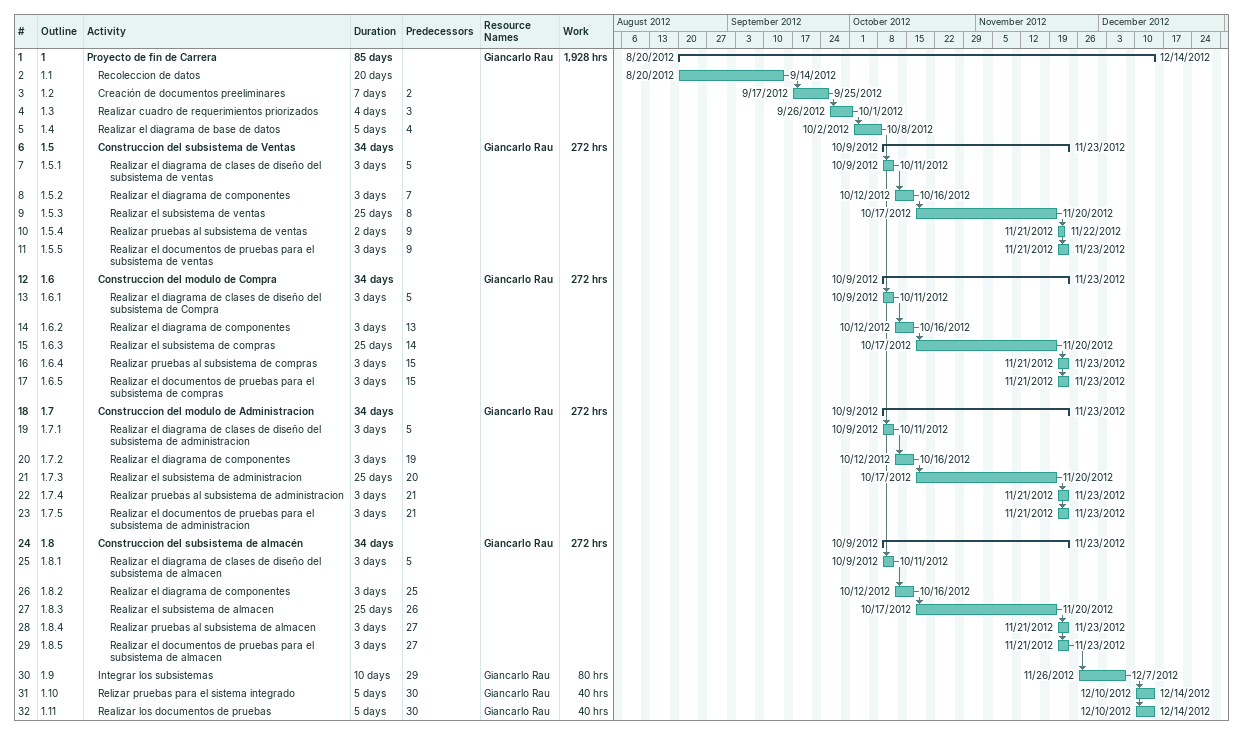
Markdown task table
| ID | WBS | Task | Duration | Start | Finish | Predecessors | Resources | Work (h) |
|---|---|---|---|---|---|---|---|---|
| 1 | 1 | **Proyecto de fin de Carrera** | 85d | 2012-08-20 | 2012-12-14 |  | Giancarlo Rau | 1928 |
| 2 | 1.1 | Recoleccion de datos | 20d | 2012-08-20 | 2012-09-14 |  |  |  |
| 3 | 1.2 | Creación de documentos preeliminares | 7d | 2012-09-17 | 2012-09-25 | 2 |  |  |
| 4 | 1.3 | Realizar cuadro de requerimientos priorizados | 4d | 2012-09-26 | 2012-10-01 | 3 |  |  |
| 5 | 1.4 | Realizar el diagrama de base de datos | 5d | 2012-10-02 | 2012-10-08 | 4 |  |  |
| 6 | 1.5 | **Construccion del subsistema de Ventas** | 34d | 2012-10-09 | 2012-11-23 |  | Giancarlo Rau | 272 |
| 7 | 1.5.1 | Realizar el diagrama de clases de diseño del subsistema de ventas | 3d | 2012-10-09 | 2012-10-11 | 5 |  |  |
| 8 | 1.5.2 | Realizar el diagrama de componentes | 3d | 2012-10-12 | 2012-10-16 | 7 |  |  |
| 9 | 1.5.3 | Realizar el subsistema de ventas | 25d | 2012-10-17 | 2012-11-20 | 8 |  |  |
| 10 | 1.5.4 | Realizar pruebas al subsistema de ventas | 2d | 2012-11-21 | 2012-11-22 | 9 |  |  |
| 11 | 1.5.5 | Realizar el documentos de pruebas para el subsistema de ventas | 3d | 2012-11-21 | 2012-11-23 | 9 |  |  |
| 12 | 1.6 | **Construccion del modulo de Compra** | 34d | 2012-10-09 | 2012-11-23 |  | Giancarlo Rau | 272 |
| 13 | 1.6.1 | Realizar el diagrama de clases de diseño del subsistema de Compra | 3d | 2012-10-09 | 2012-10-11 | 5 |  |  |
| 14 | 1.6.2 | Realizar el diagrama de componentes | 3d | 2012-10-12 | 2012-10-16 | 13 |  |  |
| 15 | 1.6.3 | Realizar el subsistema de compras | 25d | 2012-10-17 | 2012-11-20 | 14 |  |  |
| 16 | 1.6.4 | Realizar pruebas al subsistema de compras | 3d | 2012-11-21 | 2012-11-23 | 15 |  |  |
| 17 | 1.6.5 | Realizar el documentos de pruebas para el subsistema de compras | 3d | 2012-11-21 | 2012-11-23 | 15 |  |  |
| 18 | 1.7 | **Construccion del modulo de Administracion** | 34d | 2012-10-09 | 2012-11-23 |  | Giancarlo Rau | 272 |
| 19 | 1.7.1 | Realizar el diagrama de clases de diseño del subsistema de administracion | 3d | 2012-10-09 | 2012-10-11 | 5 |  |  |
| 20 | 1.7.2 | Realizar el diagrama de componentes | 3d | 2012-10-12 | 2012-10-16 | 19 |  |  |
| 21 | 1.7.3 | Realizar el subsistema de administracion | 25d | 2012-10-17 | 2012-11-20 | 20 |  |  |
| 22 | 1.7.4 | Realizar pruebas al subsistema de administracion | 3d | 2012-11-21 | 2012-11-23 | 21 |  |  |
| 23 | 1.7.5 | Realizar el documentos de pruebas para el subsistema de administracion | 3d | 2012-11-21 | 2012-11-23 | 21 |  |  |
| 24 | 1.8 | **Construccion del subsistema de almacén** | 34d | 2012-10-09 | 2012-11-23 |  | Giancarlo Rau | 272 |
| 25 | 1.8.1 | Realizar el diagrama de clases de diseño del subsistema de almacen | 3d | 2012-10-09 | 2012-10-11 | 5 |  |  |
| 26 | 1.8.2 | Realizar el diagrama de componentes | 3d | 2012-10-12 | 2012-10-16 | 25 |  |  |
| 27 | 1.8.3 | Realizar el subsistema de almacen | 25d | 2012-10-17 | 2012-11-20 | 26 |  |  |
| 28 | 1.8.4 | Realizar pruebas al subsistema de almacen | 3d | 2012-11-21 | 2012-11-23 | 27 |  |  |
| 29 | 1.8.5 | Realizar el documentos de pruebas para el subsistema de almacen | 3d | 2012-11-21 | 2012-11-23 | 27 |  |  |
| 30 | 1.9 | Integrar los subsistemas | 10d | 2012-11-26 | 2012-12-07 | 29 | Giancarlo Rau | 80 |
| 31 | 1.10 | Relizar pruebas para el sistema integrado | 5d | 2012-12-10 | 2012-12-14 | 30 | Giancarlo Rau | 40 |
| 32 | 1.11 | Realizar los documentos de pruebas | 5d | 2012-12-10 | 2012-12-14 | 30 | Giancarlo Rau | 40 |
